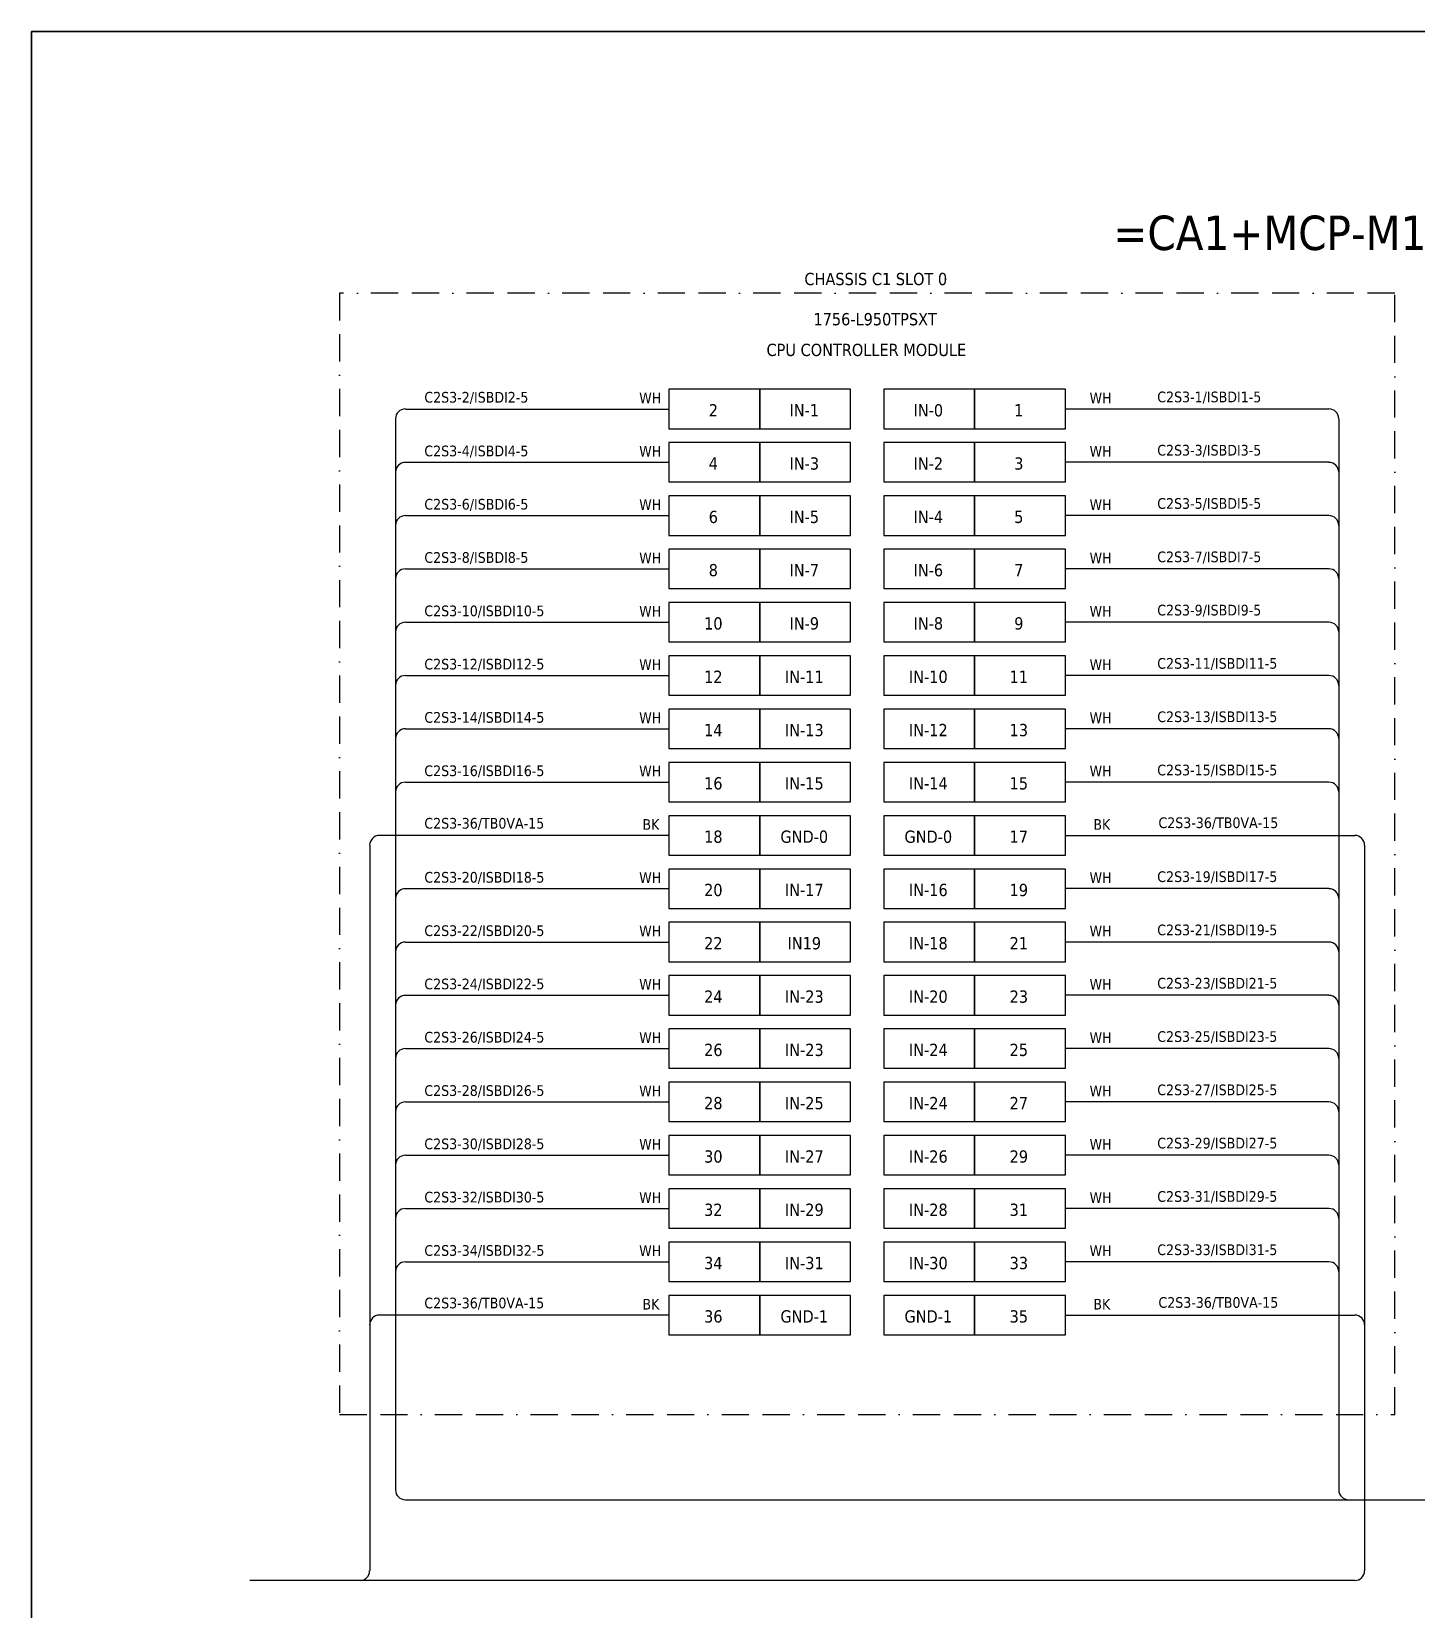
# Model space of a CAD drawing. Header units: millimetres. Extents: x 0 to 3893, y 0 to 2704.
# Drawn here: x 0 to 1290, y 1235 to 2704 of the extents above; entities that cross this region are included whole.
import ezdxf
from ezdxf.enums import TextEntityAlignment as Align

# ---------------------------------------------------------------- set-up
doc = ezdxf.new("R2010")
doc.units = ezdxf.units.MM
doc.linetypes.add('BORDERX2', pattern=[88.9, 25.4, -12.7, 25.4, -12.7, 0, -12.7])
doc.layers.add('HELPPOINT', color=7, linetype='Continuous')
doc.layers.add('x01001-FrameArea', color=2, linetype='BORDERX2')
doc.layers.add('IE-EQUIP', color=253, linetype='Continuous', lineweight=25)
doc.layers.add('IE-WIRE', color=7, linetype='Continuous', lineweight=25)
doc.styles.add('HTX11', font='O8111901')
doc.styles.add('Tahoma', font='')
doc.styles.get('Tahoma').set_extended_font_data('Tahoma')

# ---------------------------------------------------------------- blocks, each defined once
blk = doc.blocks.new('TPA')
at = {"layer": 'HELPPOINT', "color": 4, "lineweight": 35}
for p, q in [((562706.8, 501946.4), (562706.8, 505019.3)), ((562706.8, 505019.3), (567131, 505019.3)), ((562706.8, 501946.4), (562706.8, 505019.3)), ((562706.8, 505019.3), (567131, 505019.3))]:
    blk.add_line(p, q, dxfattribs=at)
at = {"style": 'HTX11'}
for tag, p in [('A', (566704.3, 502037.1)), ('B', (567038.2, 501963.3))]:
    blk.add_attdef(tag, text='', height=16.8, dxfattribs=at).set_placement(p, align=Align.MIDDLE_CENTER)

msp = doc.modelspace()

# ---------------------------------------------------------------- linework, layer by layer
at = {"layer": 'IE-EQUIP', "linetype": 'Continuous', "ltscale": 25.4}
for points in [[(593.4, 2334.4), (678.1, 2334.4), (678.1, 2371.1), (593.4, 2371.1)], [(678.1, 2334.4), (762.7, 2334.4), (762.7, 2371.1), (678.1, 2371.1)], [(793.6, 2334.4), (878.2, 2334.4), (878.2, 2371.1), (793.6, 2371.1)], [(878.2, 2334.4), (962.9, 2334.4), (962.9, 2371.1), (878.2, 2371.1)], [(593.4, 2284.8), (678.1, 2284.8), (678.1, 2321.5), (593.4, 2321.5)], [(678.1, 2284.8), (762.7, 2284.8), (762.7, 2321.5), (678.1, 2321.5)], [(793.6, 2284.8), (878.2, 2284.8), (878.2, 2321.5), (793.6, 2321.5)], [(878.2, 2284.8), (962.9, 2284.8), (962.9, 2321.5), (878.2, 2321.5)], [(593.4, 2235.1), (678.1, 2235.1), (678.1, 2271.8), (593.4, 2271.8)], [(678.1, 2235.1), (762.7, 2235.1), (762.7, 2271.8), (678.1, 2271.8)], [(793.6, 2235.1), (878.2, 2235.1), (878.2, 2271.8), (793.6, 2271.8)], [(878.2, 2235.1), (962.9, 2235.1), (962.9, 2271.8), (878.2, 2271.8)], [(593.4, 2185.5), (678.1, 2185.5), (678.1, 2222.2), (593.4, 2222.2)], [(678.1, 2185.5), (762.7, 2185.5), (762.7, 2222.2), (678.1, 2222.2)], [(793.6, 2185.5), (878.2, 2185.5), (878.2, 2222.2), (793.6, 2222.2)], [(878.2, 2185.5), (962.9, 2185.5), (962.9, 2222.2), (878.2, 2222.2)], [(593.4, 2135.9), (678.1, 2135.9), (678.1, 2172.6), (593.4, 2172.6)], [(678.1, 2135.9), (762.7, 2135.9), (762.7, 2172.6), (678.1, 2172.6)], [(793.6, 2135.9), (878.2, 2135.9), (878.2, 2172.6), (793.6, 2172.6)], [(878.2, 2135.9), (962.9, 2135.9), (962.9, 2172.6), (878.2, 2172.6)], [(593.4, 2086.2), (678.1, 2086.2), (678.1, 2122.9), (593.4, 2122.9)], [(678.1, 2086.2), (762.7, 2086.2), (762.7, 2122.9), (678.1, 2122.9)], [(793.6, 2086.2), (878.2, 2086.2), (878.2, 2122.9), (793.6, 2122.9)], [(878.2, 2086.2), (962.9, 2086.2), (962.9, 2122.9), (878.2, 2122.9)], [(593.4, 2036.6), (678.1, 2036.6), (678.1, 2073.3), (593.4, 2073.3)], [(678.1, 2036.6), (762.7, 2036.6), (762.7, 2073.3), (678.1, 2073.3)], [(793.6, 2036.6), (878.2, 2036.6), (878.2, 2073.3), (793.6, 2073.3)], [(878.2, 2036.6), (962.9, 2036.6), (962.9, 2073.3), (878.2, 2073.3)], [(593.4, 1987), (678.1, 1987), (678.1, 2023.7), (593.4, 2023.7)], [(678.1, 1987), (762.7, 1987), (762.7, 2023.7), (678.1, 2023.7)], [(793.6, 1987), (878.2, 1987), (878.2, 2023.7), (793.6, 2023.7)], [(878.2, 1987), (962.9, 1987), (962.9, 2023.7), (878.2, 2023.7)], [(593.4, 1937.3), (678.1, 1937.3), (678.1, 1974), (593.4, 1974)], [(678.1, 1937.3), (762.7, 1937.3), (762.7, 1974), (678.1, 1974)], [(793.6, 1937.3), (878.2, 1937.3), (878.2, 1974), (793.6, 1974)], [(878.2, 1937.3), (962.9, 1937.3), (962.9, 1974), (878.2, 1974)], [(593.4, 1887.7), (678.1, 1887.7), (678.1, 1924.4), (593.4, 1924.4)], [(678.1, 1887.7), (762.7, 1887.7), (762.7, 1924.4), (678.1, 1924.4)], [(793.6, 1887.7), (878.2, 1887.7), (878.2, 1924.4), (793.6, 1924.4)], [(878.2, 1887.7), (962.9, 1887.7), (962.9, 1924.4), (878.2, 1924.4)], [(593.4, 1838.1), (678.1, 1838.1), (678.1, 1874.8), (593.4, 1874.8)], [(678.1, 1838.1), (762.7, 1838.1), (762.7, 1874.8), (678.1, 1874.8)], [(793.6, 1838.1), (878.2, 1838.1), (878.2, 1874.8), (793.6, 1874.8)], [(878.2, 1838.1), (962.9, 1838.1), (962.9, 1874.8), (878.2, 1874.8)], [(593.4, 1788.4), (678.1, 1788.4), (678.1, 1825.1), (593.4, 1825.1)], [(678.1, 1788.4), (762.7, 1788.4), (762.7, 1825.1), (678.1, 1825.1)], [(793.6, 1788.4), (878.2, 1788.4), (878.2, 1825.1), (793.6, 1825.1)], [(878.2, 1788.4), (962.9, 1788.4), (962.9, 1825.1), (878.2, 1825.1)], [(593.4, 1738.8), (678.1, 1738.8), (678.1, 1775.5), (593.4, 1775.5)], [(678.1, 1738.8), (762.7, 1738.8), (762.7, 1775.5), (678.1, 1775.5)], [(793.6, 1738.8), (878.2, 1738.8), (878.2, 1775.5), (793.6, 1775.5)], [(878.2, 1738.8), (962.9, 1738.8), (962.9, 1775.5), (878.2, 1775.5)], [(593.4, 1689.2), (678.1, 1689.2), (678.1, 1725.9), (593.4, 1725.9)], [(678.1, 1689.2), (762.7, 1689.2), (762.7, 1725.9), (678.1, 1725.9)], [(793.6, 1689.2), (878.2, 1689.2), (878.2, 1725.9), (793.6, 1725.9)], [(878.2, 1689.2), (962.9, 1689.2), (962.9, 1725.9), (878.2, 1725.9)], [(593.4, 1639.5), (678.1, 1639.5), (678.1, 1676.2), (593.4, 1676.2)], [(678.1, 1639.5), (762.7, 1639.5), (762.7, 1676.2), (678.1, 1676.2)], [(793.6, 1639.5), (878.2, 1639.5), (878.2, 1676.2), (793.6, 1676.2)], [(878.2, 1639.5), (962.9, 1639.5), (962.9, 1676.2), (878.2, 1676.2)], [(593.4, 1589.9), (678.1, 1589.9), (678.1, 1626.6), (593.4, 1626.6)], [(678.1, 1589.9), (762.7, 1589.9), (762.7, 1626.6), (678.1, 1626.6)], [(793.6, 1589.9), (878.2, 1589.9), (878.2, 1626.6), (793.6, 1626.6)], [(878.2, 1589.9), (962.9, 1589.9), (962.9, 1626.6), (878.2, 1626.6)], [(593.4, 1540.3), (678.1, 1540.3), (678.1, 1577), (593.4, 1577)], [(678.1, 1540.3), (762.7, 1540.3), (762.7, 1577), (678.1, 1577)], [(793.6, 1540.3), (878.2, 1540.3), (878.2, 1577), (793.6, 1577)], [(878.2, 1540.3), (962.9, 1540.3), (962.9, 1577), (878.2, 1577)], [(593.4, 1490.6), (678.1, 1490.6), (678.1, 1527.3), (593.4, 1527.3)], [(678.1, 1490.6), (762.7, 1490.6), (762.7, 1527.3), (678.1, 1527.3)], [(793.6, 1490.6), (878.2, 1490.6), (878.2, 1527.3), (793.6, 1527.3)], [(878.2, 1490.6), (962.9, 1490.6), (962.9, 1527.3), (878.2, 1527.3)]]:
    msp.add_lwpolyline(points, close=True, dxfattribs=at)
at = {"layer": 'IE-WIRE', "color": 4, "ltscale": 25.4}
for p, q in [((348.1, 2352.7), (593.4, 2352.7)), ((1208.1, 2352.7), (962.9, 2352.7)), ((339, 2343.6), (339, 1346.2)), ((1217.3, 2343.6), (1217.3, 1346.2)), ((348.1, 2303.1), (593.4, 2303.1)), ((1208.1, 2303.1), (962.9, 2303.1)), ((348.1, 2253.5), (593.4, 2253.5)), ((1208.1, 2253.5), (962.9, 2253.5)), ((348.1, 2203.8), (593.4, 2203.8)), ((1208.1, 2203.8), (962.9, 2203.8)), ((348.1, 2154.2), (593.4, 2154.2)), ((1208.1, 2154.2), (962.9, 2154.2)), ((348.1, 2104.6), (593.4, 2104.6)), ((1208.1, 2104.6), (962.9, 2104.6)), ((348.1, 2055), (593.4, 2055)), ((1208.1, 2055), (962.9, 2055)), ((348.1, 2005.3), (593.4, 2005.3)), ((1208.1, 2005.3), (962.9, 2005.3)), ((348.1, 1906.1), (593.4, 1906.1)), ((1208.1, 1906.1), (962.9, 1906.1)), ((348.1, 1856.4), (593.4, 1856.4)), ((1208.1, 1856.4), (962.9, 1856.4)), ((348.1, 1806.8), (593.4, 1806.8)), ((1208.1, 1806.8), (962.9, 1806.8)), ((348.1, 1757.2), (593.4, 1757.2)), ((1208.1, 1757.2), (962.9, 1757.2)), ((348.1, 1707.5), (593.4, 1707.5)), ((1208.1, 1707.5), (962.9, 1707.5)), ((348.1, 1657.9), (593.4, 1657.9)), ((1208.1, 1657.9), (962.9, 1657.9)), ((348.1, 1608.3), (593.4, 1608.3)), ((1208.1, 1608.3), (962.9, 1608.3)), ((348.1, 1558.6), (593.4, 1558.6)), ((1208.1, 1558.6), (962.9, 1558.6))]:
    msp.add_line(p, q, dxfattribs=at)
at = {"layer": 'IE-WIRE', "color": 7, "ltscale": 25.4}
for p, q in [((593.4, 1955.7), (324, 1955.7)), ((962.9, 1955.7), (1232.3, 1955.7)), ((314.9, 1946.5), (314.9, 1270.9)), ((1241.4, 1946.5), (1241.4, 1270.9)), ((593.4, 1509), (324, 1509)), ((962.9, 1509), (1232.3, 1509)), ((1232.4, 1262), (203.4, 1262))]:
    msp.add_line(p, q, dxfattribs=at)
at = {"layer": 'IE-WIRE', "color": 4}
msp.add_line((348.1, 1337), (1389.4, 1337), dxfattribs=at)
at = {"layer": 'IE-WIRE', "color": 4, "ltscale": 25.4}
for centre, start, end in [((348.1, 2343.6), 90, 180), ((1208.1, 2343.6), 0, 90), ((348.1, 2293.9), 90, 180), ((1208.1, 2293.9), 0, 90), ((348.1, 2244.3), 90, 180), ((1208.1, 2244.3), 0, 90), ((348.1, 2194.7), 90, 180), ((1208.1, 2194.7), 0, 90), ((348.1, 2145), 90, 180), ((1208.1, 2145), 0, 90), ((348.1, 2095.4), 90, 180), ((1208.1, 2095.4), 0, 90), ((348.1, 2045.8), 90, 180), ((1208.1, 2045.8), 0, 90), ((348.1, 1996.1), 90, 180), ((1208.1, 1996.1), 0, 90), ((348.1, 1896.9), 90, 180), ((1208.1, 1896.9), 0, 90), ((348.1, 1847.2), 90, 180), ((1208.1, 1847.2), 0, 90), ((348.1, 1797.6), 90, 180), ((1208.1, 1797.6), 0, 90), ((348.1, 1748), 90, 180), ((1208.1, 1748), 0, 90), ((348.1, 1698.3), 90, 180), ((1208.1, 1698.3), 0, 90), ((348.1, 1648.7), 90, 180), ((1208.1, 1648.7), 0, 90), ((348.1, 1599.1), 90, 180), ((1208.1, 1599.1), 0, 90), ((348.1, 1549.4), 90, 180), ((1208.1, 1549.4), 0, 90)]:
    msp.add_arc(centre, 9.17, start, end, dxfattribs=at)
at = {"layer": 'IE-WIRE', "color": 7, "ltscale": 25.4}
for centre, radius, start, end in [((324, 1946.5), 9.14, 90, 180), ((1232.3, 1946.5), 9.14, 0, 90), ((324, 1499.9), 9.14, 90, 180), ((1232.3, 1499.9), 9.14, 0, 90), ((305.9, 1270.9), 8.96, 270, 0), ((1232.4, 1270.9), 8.96, 270, 0), ((1232.4, 1270.9), 8.96, 270, 0)]:
    msp.add_arc(centre, radius, start, end, dxfattribs=at)
at = {"layer": 'IE-WIRE', "color": 4}
for centre in [(348.1, 1346.2), (1226.5, 1346.2)]:
    msp.add_arc(centre, 9.14, 180, 270, dxfattribs=at)
at = {"layer": 'x01001-FrameArea'}
msp.add_lwpolyline([(286.7, 1416.6), (1269.6, 1416.6), (1269.6, 2460.5), (286.7, 2460.5)], close=True, dxfattribs=at)

# ---------------------------------------------------------------- block references
at = {"xscale": 0.8800000000046566, "yscale": 0.8800000000046566, "zscale": 0.8800000000000001}
msp.add_blockref('TPA', (-495182, -441712.8), dxfattribs=at)

# ---------------------------------------------------------------- texts
at = {"color": 2, "style": 'Tahoma'}
for s, height, p in [('=CA1+MCP-M1-P1', 32, (1183.4, 2516.8)), ('CHASSIS C1 SLOT 0', 11.441, (786.2, 2473.8)), ('1756-L950TPSXT', 11.441, (785.6, 2436.4)), ('CPU CONTROLLER MODULE', 11.441, (777.4, 2407.8)), ('2', 11.4, (634.9, 2351.6)), ('IN-1', 11.44, (719.6, 2351.6)), ('IN-0', 11.44, (835.1, 2351.6)), ('1', 11.4, (919.4, 2351.6)), ('4', 11.4, (634.9, 2302)), ('IN-3', 11.44, (719.6, 2302)), ('IN-2', 11.44, (835.1, 2302)), ('3', 11.4, (919.4, 2302)), ('6', 11.4, (634.9, 2252.3)), ('IN-5', 11.44, (719.6, 2252.3)), ('IN-4', 11.44, (835.1, 2252.3)), ('5', 11.4, (919.4, 2252.3)), ('8', 11.4, (634.9, 2202.7)), ('IN-7', 11.44, (719.6, 2202.7)), ('IN-6', 11.44, (835.1, 2202.7)), ('7', 11.4, (919.4, 2202.7)), ('10', 11.44, (634.9, 2153.1)), ('IN-9', 11.44, (719.6, 2153.1)), ('IN-8', 11.44, (835.1, 2153.1)), ('9', 11.4, (919.4, 2153.1)), ('12', 11.44, (634.9, 2103.4)), ('IN-11', 11.44, (719.6, 2103.4)), ('IN-10', 11.44, (835.1, 2103.4)), ('11', 11.44, (919.4, 2103.4)), ('14', 11.44, (634.9, 2053.8)), ('IN-13', 11.44, (719.6, 2053.8)), ('IN-12', 11.44, (835.1, 2053.8)), ('13', 11.44, (919.4, 2053.8)), ('16', 11.44, (634.9, 2004.2)), ('IN-15', 11.44, (719.6, 2004.2)), ('IN-14', 11.44, (835.1, 2004.2)), ('15', 11.44, (919.4, 2004.2)), ('18', 11.44, (634.9, 1954.5)), ('GND-0', 11.44, (719.6, 1954.5)), ('GND-0', 11.44, (835.1, 1954.5)), ('17', 11.44, (919.4, 1954.5)), ('20', 11.44, (634.9, 1904.9)), ('IN-17', 11.44, (719.6, 1904.9)), ('IN-16', 11.44, (835.1, 1904.9)), ('19', 11.44, (919.4, 1904.9)), ('22', 11.44, (634.9, 1855.3)), ('IN19', 11.44, (719.6, 1855.3)), ('IN-18', 11.44, (835.1, 1855.3)), ('21', 11.44, (919.4, 1855.3)), ('24', 11.44, (634.9, 1805.6)), ('IN-23', 11.44, (719.6, 1805.6)), ('IN-20', 11.44, (835.1, 1805.6)), ('23', 11.44, (919.4, 1805.6)), ('26', 11.44, (634.9, 1756)), ('IN-23', 11.44, (719.6, 1756)), ('IN-24', 11.44, (835.1, 1756)), ('25', 11.44, (919.4, 1756)), ('28', 11.44, (634.9, 1706.4)), ('IN-25', 11.44, (719.6, 1706.4)), ('IN-24', 11.44, (835.1, 1706.4)), ('27', 11.44, (919.4, 1706.4)), ('30', 11.44, (634.9, 1656.7)), ('IN-27', 11.44, (719.6, 1656.7)), ('IN-26', 11.44, (835.1, 1656.7)), ('29', 11.44, (919.4, 1656.7)), ('32', 11.44, (634.9, 1607.1)), ('IN-29', 11.44, (719.6, 1607.1)), ('IN-28', 11.44, (835.1, 1607.1)), ('31', 11.44, (919.4, 1607.1)), ('34', 11.44, (634.9, 1557.5)), ('IN-31', 11.44, (719.6, 1557.5)), ('IN-30', 11.44, (835.1, 1557.5)), ('33', 11.44, (919.4, 1557.5)), ('36', 11.44, (634.9, 1507.8)), ('GND-1', 11.44, (719.6, 1507.8)), ('GND-1', 11.44, (835.1, 1507.8)), ('35', 11.44, (919.4, 1507.8))]:
    msp.add_text(s, height=height, dxfattribs=at).set_placement(p, align=Align.MIDDLE_CENTER)
at = {"color": 4, "style": 'Tahoma'}
for s, height, p in [('C2S3-2/ISBDI2-5', 9.949, (365.8, 2358.7)), ('WH', 9.95, (565.9, 2358)), ('WH', 9.95, (985.3, 2358)), ('C2S3-1/ISBDI1-5', 9.949, (1048.3, 2359)), ('C2S3-4/ISBDI4-5', 9.949, (365.8, 2308.7)), ('WH', 9.95, (565.9, 2308.4)), ('WH', 9.95, (985.3, 2308.4)), ('C2S3-3/ISBDI3-5', 9.949, (1048.3, 2309.4)), ('C2S3-6/ISBDI6-5', 9.949, (365.8, 2259.1)), ('WH', 9.95, (565.9, 2258.7)), ('WH', 9.95, (985.3, 2258.7)), ('C2S3-5/ISBDI5-5', 9.949, (1048.3, 2259.8)), ('C2S3-8/ISBDI8-5', 9.949, (365.8, 2209.5)), ('WH', 9.95, (565.9, 2209.1)), ('WH', 9.95, (985.3, 2209.1)), ('C2S3-7/ISBDI7-5', 9.949, (1048.3, 2210.1)), ('C2S3-10/ISBDI10-5', 9.949, (365.8, 2159.8)), ('WH', 9.95, (565.9, 2159.5)), ('WH', 9.95, (985.3, 2159.5)), ('C2S3-9/ISBDI9-5', 9.949, (1048.3, 2160.5)), ('C2S3-12/ISBDI12-5', 9.949, (365.8, 2110.2)), ('WH', 9.95, (565.9, 2109.8)), ('WH', 9.95, (985.3, 2109.8)), ('C2S3-11/ISBDI11-5', 9.949, (1048.3, 2110.9)), ('C2S3-14/ISBDI14-5', 9.949, (365.8, 2060.6)), ('WH', 9.95, (565.9, 2060.2)), ('WH', 9.95, (985.3, 2060.2)), ('C2S3-13/ISBDI13-5', 9.949, (1048.3, 2061.2)), ('C2S3-16/ISBDI16-5', 9.949, (365.8, 2010.9)), ('WH', 9.95, (565.9, 2010.6)), ('WH', 9.95, (985.3, 2010.6)), ('C2S3-15/ISBDI15-5', 9.949, (1048.3, 2011.6)), ('C2S3-20/ISBDI18-5', 9.949, (365.8, 1911.7)), ('WH', 9.95, (565.9, 1911.3)), ('WH', 9.95, (985.3, 1911.3)), ('C2S3-19/ISBDI17-5', 9.949, (1048.3, 1912.3)), ('C2S3-22/ISBDI20-5', 9.949, (365.8, 1862)), ('WH', 9.95, (565.9, 1861.7)), ('WH', 9.95, (985.3, 1861.7)), ('C2S3-21/ISBDI19-5', 9.949, (1048.3, 1862.7)), ('C2S3-24/ISBDI22-5', 9.949, (365.8, 1812.4)), ('WH', 9.95, (565.9, 1812)), ('WH', 9.95, (985.3, 1812)), ('C2S3-23/ISBDI21-5', 9.949, (1048.3, 1813.1)), ('C2S3-26/ISBDI24-5', 9.949, (365.8, 1762.8)), ('WH', 9.95, (565.9, 1762.4)), ('WH', 9.95, (985.3, 1762.4)), ('C2S3-25/ISBDI23-5', 9.949, (1048.3, 1763.4)), ('C2S3-28/ISBDI26-5', 9.949, (365.8, 1713.1)), ('WH', 9.95, (565.9, 1712.8)), ('WH', 9.95, (985.3, 1712.8)), ('C2S3-27/ISBDI25-5', 9.949, (1048.3, 1713.8)), ('C2S3-30/ISBDI28-5', 9.949, (365.8, 1663.5)), ('WH', 9.95, (565.9, 1663.1)), ('WH', 9.95, (985.3, 1663.1)), ('C2S3-29/ISBDI27-5', 9.949, (1048.3, 1664.2)), ('C2S3-32/ISBDI30-5', 9.949, (365.8, 1613.9)), ('WH', 9.95, (565.9, 1613.5)), ('WH', 9.95, (985.3, 1613.5)), ('C2S3-31/ISBDI29-5', 9.949, (1048.3, 1614.5)), ('C2S3-34/ISBDI32-5', 9.949, (365.8, 1564.2)), ('WH', 9.95, (565.9, 1563.9)), ('WH', 9.95, (985.3, 1563.9)), ('C2S3-33/ISBDI31-5', 9.949, (1048.3, 1564.9))]:
    msp.add_text(s, height=height, dxfattribs=at).set_placement(p)
at = {"color": 7, "style": 'Tahoma'}
for s, height, p in [('C2S3-36/TB0VA-15', 9.949, (365.8, 1962)), ('BK', 9.95, (568.9, 1960.9)), ('BK', 9.95, (988.8, 1960.9)), ('C2S3-36/TB0VA-15', 9.949, (1049.4, 1962.5)), ('C2S3-36/TB0VA-15', 9.949, (365.8, 1515.3)), ('BK', 9.95, (568.9, 1514.2)), ('BK', 9.95, (988.8, 1514.2)), ('C2S3-36/TB0VA-15', 9.949, (1049.4, 1515.8))]:
    msp.add_text(s, height=height, dxfattribs=at).set_placement(p)

doc.saveas('drawing.dxf')
